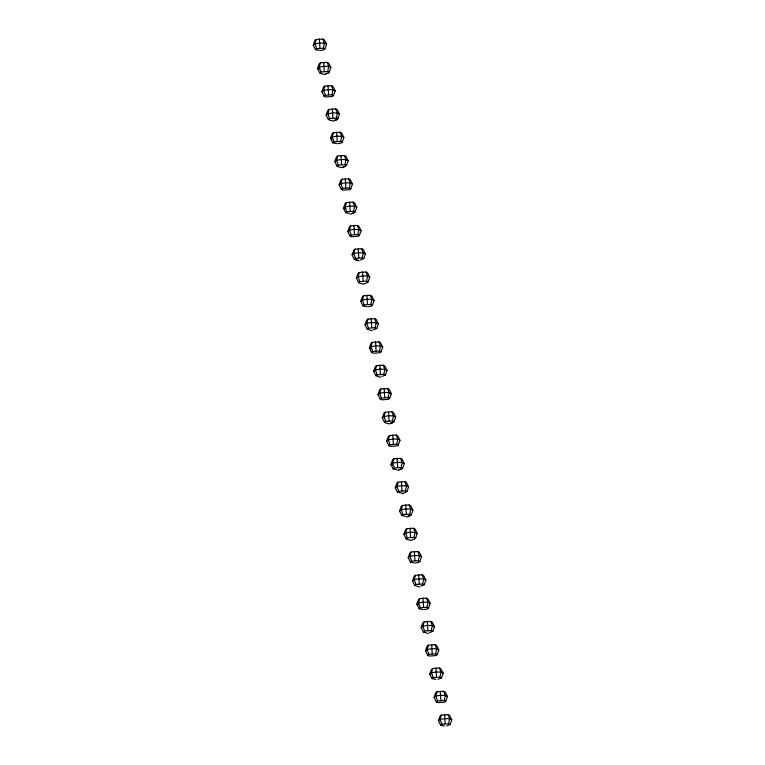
<?xml version="1.0" encoding="UTF-8"?>
<svg xmlns="http://www.w3.org/2000/svg" width="765" height="765" viewBox="0 0 765 765"><rect width="100%" height="100%" fill="white"/><g stroke="black" fill="none" stroke-linecap="round" stroke-linejoin="round"><path stroke-width="1.15" d="M322.811 39.063L324.35 39.818L326.588 44.265L324.905 48.979L323.366 48.224L324.408 43.194L322.811 39.063L316.117 39.522L314.884 40.468L313.201 45.183L315.438 49.629L319.263 50.471M329.227 72.273L327.678 71.518L328.721 66.488L327.124 62.357L320.43 62.816L319.206 63.763L317.523 68.477L319.76 72.924L321.3 73.679L324.609 74.492L327.994 73.22L329.227 72.273L330.91 67.559L328.673 63.113L327.124 62.357M333.54 95.568L332 94.812L333.043 89.782L331.446 85.651L324.752 86.11L323.519 87.057L321.836 91.771L324.073 96.218L325.622 96.973L332.316 96.514L333.54 95.568L335.223 90.853L332.985 86.407L331.446 85.651M337.862 118.862L336.313 118.106L337.355 113.077L335.759 108.946L329.065 109.405L327.841 110.361L326.158 115.066L328.395 119.512L329.935 120.277L333.244 121.09L336.629 119.809L337.862 118.862L339.545 114.148L337.308 109.711L335.759 108.946M340.081 132.24L341.62 133.005L343.858 137.442L342.175 142.156L340.635 141.401L341.678 136.371L340.081 132.24L333.387 132.699L332.153 133.655L330.47 138.36L332.708 142.806L336.533 143.648M346.497 165.45L344.948 164.695L345.99 159.665L344.393 155.534L337.7 155.993L336.476 156.949L334.793 161.664L337.03 166.101L338.57 166.866L341.878 167.678L345.264 166.407L346.497 165.45L348.18 160.736L345.943 156.299L344.393 155.534M350.81 188.745L349.27 187.989L350.313 182.959L348.716 178.828L342.022 179.287L340.788 180.244L339.105 184.958L341.343 189.395L342.892 190.16L349.586 189.701L350.81 188.745L352.493 184.03L350.255 179.593L348.716 178.828M353.028 202.123L354.578 202.888L356.815 207.325L355.132 212.039L353.583 211.283L354.625 206.254L353.028 202.123L346.335 202.582L345.111 203.538L343.428 208.252L345.665 212.689L349.481 213.531M359.445 235.333L357.905 234.578L358.948 229.548L357.351 225.417L350.657 225.885L349.423 226.832L347.74 231.546L349.978 235.983L351.527 236.748L358.221 236.289L359.445 235.333L361.128 230.628L358.89 226.182L357.351 225.417M361.663 248.711L363.212 249.476L365.45 253.923L363.767 258.637L362.218 257.872L363.26 252.842L361.663 248.711L354.97 249.18L353.746 250.126L352.063 254.841L354.3 259.287L359.148 260.855M368.08 281.931L366.54 281.166L367.582 276.136L365.986 272.015L359.292 272.474L358.058 273.421L356.375 278.135L358.613 282.581L360.162 283.337L363.461 284.15L366.856 282.878L368.08 281.931L369.763 277.217L367.525 272.77L365.986 272.015M370.298 295.309L371.847 296.065L374.085 300.511L372.402 305.225L370.853 304.46L371.895 299.431L370.298 295.309L363.605 295.768L362.38 296.715L360.697 301.429L362.935 305.876L366.751 306.717M374.62 318.603L376.16 319.359L378.398 323.805L376.715 328.52L375.175 327.755L376.217 322.734L374.62 318.603L367.927 319.062L366.693 320.009L365.01 324.723L367.248 329.17L372.096 330.738M381.037 351.814L379.488 351.049L380.53 346.029L378.933 341.898L372.239 342.357L371.015 343.303L369.332 348.018L371.57 352.464L373.11 353.22L379.803 352.761L381.037 351.814L382.72 347.1L380.482 342.653L378.933 341.898M383.255 365.192L384.795 365.947L387.033 370.394L385.35 375.108L383.81 374.343L384.852 369.323L383.255 365.192L376.562 365.651L375.328 366.598L373.645 371.312L375.883 375.758L380.731 377.327M389.672 398.402L388.123 397.637L389.165 392.617L387.568 388.486L380.874 388.945L379.65 389.892L377.967 394.606L380.205 399.053L381.745 399.808L388.438 399.349L389.672 398.402L391.355 393.688L389.117 389.242L387.568 388.486M393.985 421.697L392.445 420.941L393.487 415.911L391.89 411.78L385.197 412.239L383.963 413.186L382.28 417.9L384.518 422.347L386.067 423.102L389.366 423.915L392.761 422.643L393.985 421.697L395.668 416.982L393.43 412.536L391.89 411.78M398.307 444.991L396.758 444.236L397.8 439.206L396.203 435.075L389.509 435.534L388.285 436.48L386.602 441.195L388.84 445.641L390.38 446.397L397.073 445.938L398.307 444.991L399.99 440.277L397.752 435.83L396.203 435.075M400.525 458.369L402.065 459.124L404.303 463.571L402.62 468.285L401.08 467.53L402.122 462.5L400.525 458.369L393.832 458.828L392.598 459.775L390.915 464.489L393.153 468.935L396.978 469.777M404.838 481.663L406.387 482.419L408.625 486.865L406.942 491.579L405.393 490.824L406.435 485.794L404.838 481.663L398.144 482.122L396.92 483.069L395.237 487.783L397.475 492.23L402.428 493.109M409.16 504.957L410.7 505.713L412.937 510.159L411.254 514.874L409.715 514.118L410.757 509.088L409.16 504.957L402.466 505.416L401.233 506.363L399.55 511.077L401.788 515.524L405.613 516.365M415.577 538.168L414.028 537.413L415.07 532.383L413.473 528.252L406.779 528.711L405.555 529.667L403.872 534.372L406.11 538.818L407.649 539.583L410.958 540.396L414.343 539.115L415.577 538.168L417.26 533.454L415.022 529.017L413.473 528.252M417.795 551.546L419.335 552.311L421.572 556.748L419.889 561.462L418.35 560.707L419.392 555.677L417.795 551.546L411.101 552.005L409.868 552.961L408.185 557.675L410.423 562.112L414.248 562.954M422.108 574.84L423.657 575.605L425.895 580.042L424.212 584.756L422.663 584.001L423.705 578.971L422.108 574.84L415.414 575.299L414.19 576.255L412.507 580.97L414.745 585.407L419.593 586.985M426.43 598.134L427.97 598.899L430.207 603.336L428.524 608.051L426.985 607.295L428.027 602.265L426.43 598.134L419.736 598.593L418.503 599.55L416.82 604.264L419.057 608.701L422.882 609.542M430.743 621.429L432.292 622.194L434.53 626.64L432.847 631.345L431.297 630.59L432.34 625.56L430.743 621.429L424.049 621.888L422.825 622.844L421.142 627.558L423.38 631.995L428.228 633.573M437.159 654.639L435.62 653.884L436.662 648.854L435.065 644.723L428.371 645.191L427.138 646.138L425.455 650.852L427.692 655.289L429.242 656.054L435.935 655.595L437.159 654.639L438.842 649.934L436.605 645.488L435.065 644.723M439.378 668.027L440.927 668.782L443.165 673.229L441.482 677.943L439.932 677.178L440.975 672.148L439.378 668.027L432.684 668.486L431.46 669.432L429.777 674.147L432.015 678.593L435.83 679.435M445.794 701.237L444.255 700.472L445.297 695.442L443.7 691.321L437.006 691.78L435.773 692.727L434.09 697.441L436.327 701.888L437.876 702.643L444.57 702.184L445.794 701.237L447.477 696.523L445.24 692.076L443.7 691.321M448.013 714.615L449.562 715.371L451.799 719.817L450.116 724.531L448.567 723.767L449.61 718.746L448.013 714.615L441.319 715.074L440.095 716.021L438.412 720.735L440.65 725.182L444.465 726.023M316.117 39.522L314.941 43.844L316.672 48.683L315.438 49.629M320.43 62.816L319.254 67.138L320.984 71.977L319.76 72.924M324.752 86.11L323.576 90.433L325.307 95.271L324.073 96.218M329.065 109.405L327.889 113.727L329.619 118.565L328.395 119.512M337.222 117.657L336.629 119.809L334.448 120.201M333.387 132.699L332.211 137.021L333.942 141.86L332.708 142.806M337.7 155.993L336.524 160.315L338.254 165.154L337.03 166.101M342.022 179.287L340.846 183.61L342.577 188.448L341.343 189.395M346.335 202.582L345.158 206.904L346.889 211.742L345.665 212.689M350.657 225.885L349.481 230.198L351.212 235.037L349.978 235.983M354.97 249.18L353.793 253.492L355.524 258.331L354.3 259.287M359.292 272.474L358.116 276.787L359.846 281.625L358.613 282.581M363.605 295.768L362.428 300.081L364.159 304.919L362.935 305.876M367.927 319.062L366.751 323.385L368.481 328.214L367.248 329.17M372.239 342.357L371.063 346.679L372.794 351.508L371.57 352.464M376.562 365.651L375.386 369.973L377.116 374.812L375.883 375.758M380.874 388.945L379.698 393.267L381.429 398.106L380.205 399.053M385.197 412.239L384.02 416.562L385.751 421.4L384.518 422.347M389.509 435.534L388.333 439.856L390.064 444.695L388.84 445.641M393.832 458.828L392.655 463.15L394.386 467.989L393.153 468.935M398.144 482.122L396.968 486.444L398.699 491.283L397.475 492.23M402.466 505.416L401.29 509.739L403.021 514.577L401.788 515.524M406.779 528.711L405.603 533.033L407.334 537.872L406.11 538.818M411.101 552.005L409.925 556.327L411.656 561.166L410.423 562.112M415.414 575.299L414.238 579.621L415.969 584.46L414.745 585.407M419.736 598.593L418.56 602.916L420.291 607.754L419.057 608.701M424.049 621.888L422.873 626.21L424.604 631.048L423.38 631.995M428.371 645.191L427.195 649.504L428.926 654.343L427.692 655.289M432.684 668.486L431.508 672.798L433.239 677.637L432.015 678.593M437.006 691.78L435.83 696.093L437.561 700.931L436.327 701.888M441.319 715.074L440.143 719.396L441.874 724.226L440.65 725.182M313.201 45.183L314.941 43.844L319.579 43.022L324.408 43.194L326.588 44.265M324.905 48.979L323.681 49.926L320.401 50.509M321.836 91.771L323.576 90.433L328.214 89.61L333.043 89.782L335.223 90.853M326.158 115.066L327.889 113.727L332.536 112.904L337.355 113.077L339.545 114.148M342.175 142.156L340.951 143.112L337.671 143.696M334.793 161.664L336.524 160.315L341.171 159.493L345.99 159.665L348.18 160.736M339.105 184.958L340.846 183.61L345.484 182.787L350.313 182.959L352.493 184.03M350.513 214.267L355.132 212.039M347.74 231.546L349.481 230.198L354.118 229.376L358.948 229.548L361.128 230.628M352.063 254.841L353.793 253.492L358.441 252.67L363.26 252.842L365.45 253.923M363.767 258.637L360.353 259.966M356.375 278.135L358.116 276.787L362.753 275.964L367.582 276.136L369.763 277.217M360.697 301.429L362.428 300.081L367.076 299.258L371.895 299.431L374.085 300.511M372.402 305.225L371.168 306.172L367.889 306.755M365.01 324.723L366.751 323.385L371.388 322.553L376.217 322.734L378.398 323.805M376.715 328.52L373.301 329.858M373.645 371.312L375.386 369.973L380.023 369.141L384.852 369.323L387.033 370.394M385.35 375.108L381.936 376.447M377.967 394.606L379.698 393.267L384.346 392.435L389.165 392.617L391.355 393.688M382.28 417.9L384.02 416.562L388.658 415.73L393.487 415.911L395.668 416.982M386.602 441.195L388.333 439.856L392.981 439.024L397.8 439.206L399.99 440.277M398.001 470.504L402.62 468.285M395.237 487.783L396.968 486.444L401.615 485.622L406.435 485.794L408.625 486.865M406.942 491.579L402.323 493.798M399.55 511.077L401.29 509.739L405.928 508.916L410.757 509.088L412.937 510.159M406.636 517.092L411.254 514.874M403.872 534.372L405.603 533.033L410.25 532.211L415.07 532.383L417.26 533.454M408.185 557.675L409.925 556.327L414.563 555.505L419.392 555.677L421.572 556.748M419.889 561.462L418.665 562.418L415.385 563.002M412.507 580.97L414.238 579.621L418.885 578.799L423.705 578.971L425.895 580.042M424.212 584.756L420.788 586.095M428.524 608.051L427.3 609.007L424.02 609.59M421.142 627.558L422.873 626.21L427.52 625.388L432.34 625.56L434.53 626.64M432.847 631.345L429.423 632.684M425.455 650.852L427.195 649.504L431.833 648.682L436.662 648.854L438.842 649.934M429.777 674.147L431.508 672.798L436.155 671.976L440.975 672.148L443.165 673.229M441.482 677.943L438.058 679.282M434.09 697.441L435.83 696.093L440.468 695.27L445.297 695.442L447.477 696.523M438.412 720.735L440.143 719.396L444.79 718.565L449.61 718.746L451.799 719.817M450.116 724.531L446.693 725.87M316.672 48.683L323.366 48.224M320.984 71.977L327.678 71.518M325.814 73.612L327.994 73.22M325.307 95.271L332 94.812M329.619 118.565L336.313 118.106M333.942 141.86L340.635 141.401M338.254 165.154L344.948 164.695M343.083 166.789L345.264 166.407M342.577 188.448L349.27 187.989M346.889 211.742L353.583 211.283M351.718 213.378L353.899 212.995M351.212 235.037L357.905 234.578M355.524 258.331L362.218 257.872M359.846 281.625L366.54 281.166M364.159 304.919L370.853 304.46M368.481 328.214L375.175 327.755M372.794 351.508L379.488 351.049M377.116 374.812L383.81 374.343M381.429 398.106L388.123 397.637M385.751 421.4L392.445 420.941M390.571 423.035L392.761 422.643M390.064 444.695L396.758 444.236M394.386 467.989L401.08 467.53M399.206 469.624L401.396 469.232M398.699 491.283L405.393 490.824M403.021 514.577L409.715 514.118M407.841 516.212L410.03 515.82M407.334 537.872L414.028 537.413M411.656 561.166L418.35 560.707M415.969 584.46L422.663 584.001M420.291 607.754L426.985 607.295M424.604 631.048L431.297 630.59M428.926 654.343L435.62 653.884M433.239 677.637L439.932 677.178M437.561 700.931L444.255 700.472M441.874 724.226L448.567 723.767M355.84 260.043L358.116 260.129M330.91 67.559L328.721 66.488L323.901 66.316L319.254 67.138L317.523 68.477L318.976 69.194M343.858 137.442L341.678 136.371L336.849 136.199L332.211 137.021L330.47 138.36L331.934 139.077M356.815 207.325L354.625 206.254L349.806 206.081L345.158 206.904L343.428 208.252L344.881 208.96M382.72 347.1L380.53 346.029L375.711 345.847L371.063 346.679L369.332 348.018L370.786 348.735M404.303 463.571L402.122 462.5L397.293 462.328L392.655 463.15L390.915 464.489L392.378 465.206M430.207 603.336L428.027 602.265L423.198 602.093L418.56 602.916L416.82 604.264L418.283 604.972M445.154 723.642L444.599 714.491M440.841 700.348L440.286 691.197M436.519 677.054L435.964 667.902M432.206 653.759L431.651 644.608M427.884 630.465L427.329 621.304M423.571 607.171L423.016 598.01M419.249 583.877L418.694 574.716M414.936 560.582L414.381 551.422M410.614 537.288L410.059 528.127M406.301 513.994L405.746 504.833M401.979 490.7L401.424 481.539M397.666 467.405L397.111 458.245M393.344 444.111L392.789 434.95M389.031 420.817L388.477 411.656M384.709 397.523L384.154 388.362M380.396 374.219L379.842 365.068M376.074 350.925L375.519 341.773M371.761 327.63L371.207 318.479M367.439 304.336L366.884 295.185M363.126 281.042L362.572 271.891M358.804 257.748L358.25 248.596M354.491 234.453L353.937 225.293M350.169 211.159L349.615 201.998M345.857 187.865L345.302 178.704M341.534 164.571L340.98 155.41M337.222 141.276L336.667 132.115M332.899 117.982L332.345 108.821M328.587 94.688L328.032 85.527M324.264 71.394L323.71 62.233M319.952 48.099L319.397 38.938"/></g></svg>
